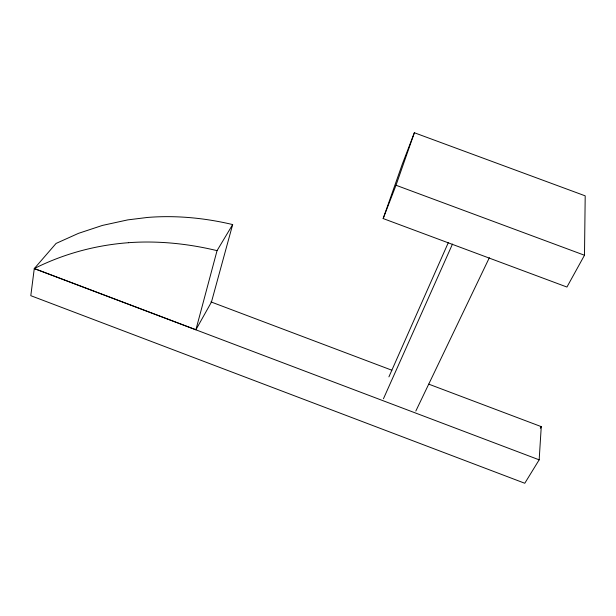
<?xml version="1.0" encoding="UTF-8"?>
<svg xmlns="http://www.w3.org/2000/svg" width="616" height="616" viewBox="0 0 616 616"><rect width="100%" height="100%" fill="white"/><g stroke="black" fill="none" stroke-linecap="round" stroke-linejoin="round"><path stroke-width="0.92" d="M584.492 255.247L585.2 195.85L414.368 132.748L402.294 164.172L383.16 218.557L566.936 287.041L584.492 255.247L396.011 185.247L414.368 132.748M128.582 242.704C95.888 245.099 63.633 253.807 34.334 268.538L195.911 329.737L211.442 302.086L232.663 224.57A230.638 164.364 24.9 0 0 147.501 217.448L127.781 219.881L102.433 225.418L78.455 233.364L56.087 243.428L34.273 268.607L30.8 295.68L524.778 483.252L539.162 459.836L541.264 426.634L428.744 384.145M195.911 329.737L217.048 250.643L232.663 224.57M383.16 218.557L396.011 185.247M388.912 376.853L448.348 242.535M383.452 398.752L452.475 244.082M415.831 411.041L489.35 257.704M540.301 428.236L541.264 426.634M210.911 301.886L391.838 370.208M34.273 268.607L539.162 459.836M128.575 242.689A239.447 166.012 24.8 0 1 217.048 250.643"/></g></svg>
